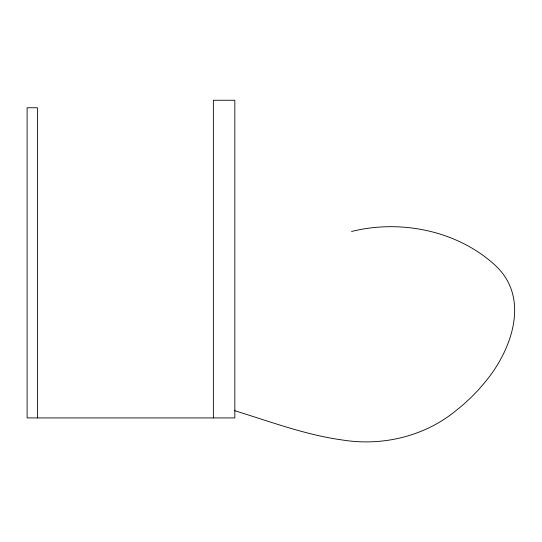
<?xml version="1.0" encoding="UTF-8"?>
<svg xmlns="http://www.w3.org/2000/svg" width="542" height="542" viewBox="0 0 542 542"><rect width="100%" height="100%" fill="white"/><g stroke="black" fill="none" stroke-linecap="round" stroke-linejoin="round"><path stroke-width="0.81" d="M351.541 231.488C401.121 219.056 458.417 230.831 496.133 266.169C531.099 299.719 510.578 352.72 483.511 383.96A180.506 180.506 0 0 1 456.018 410.579C424.454 436.581 381.981 446.506 341.9 439.914C304.977 434.772 269.943 421.513 234.483 410.619M213.365 417.929L213.365 100.256L234.835 100.256L234.835 417.929L27.1 417.929L27.1 107.75L37.425 107.75L37.425 417.929"/></g></svg>
